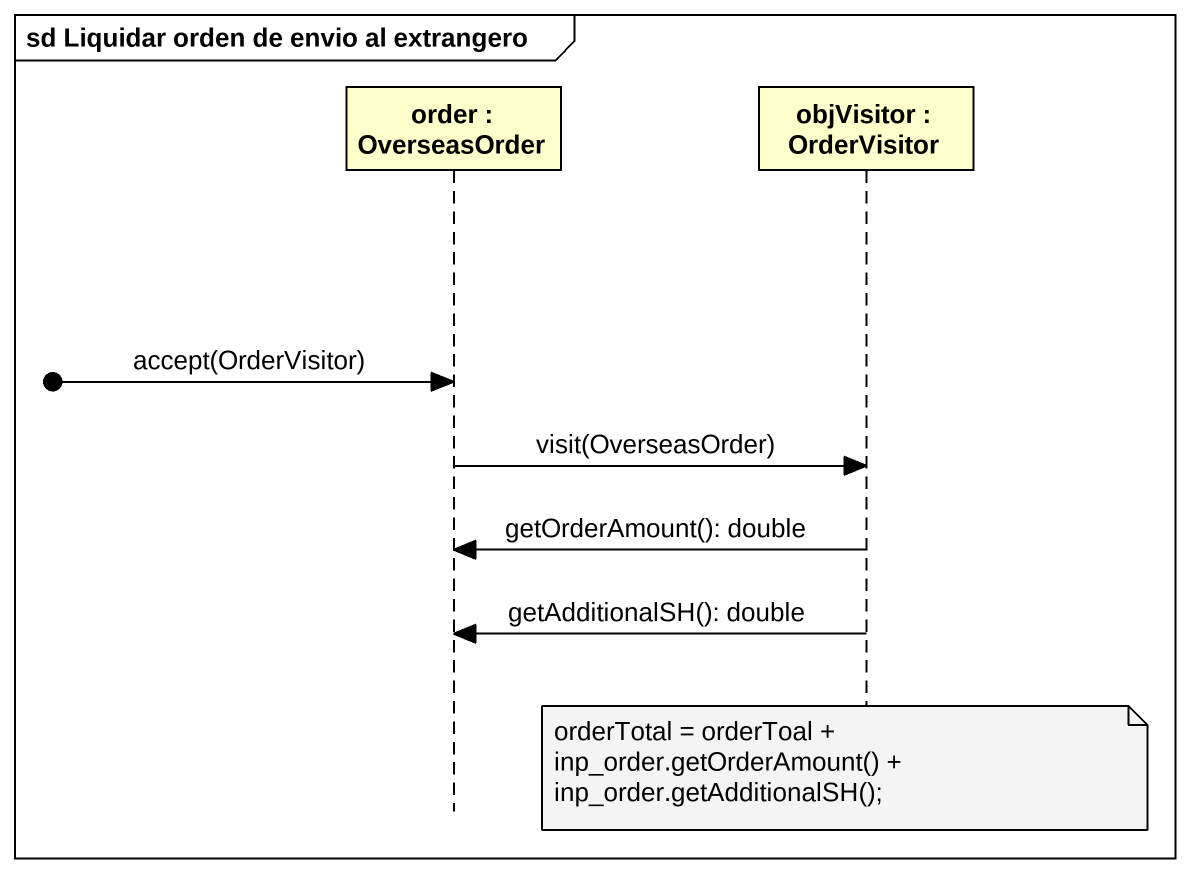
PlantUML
@startuml
mainframe sd Liquidar orden de envio al extrangero
hide footbox
participant "order : OverseasOrder" as order
participant "objVisitor : OrderVisitor" as objVisitor

[o-> order : accept(OrderVisitor)
order -> objVisitor : visit(OverseasOrder)
objVisitor -> order : getOrderAmount(): double
objVisitor -> order : getAdditionalSH(): double
note over objVisitor : orderTotal = orderToal + inp_order.getOrderAmount() + inp_order.getAdditionalSH();
@enduml
